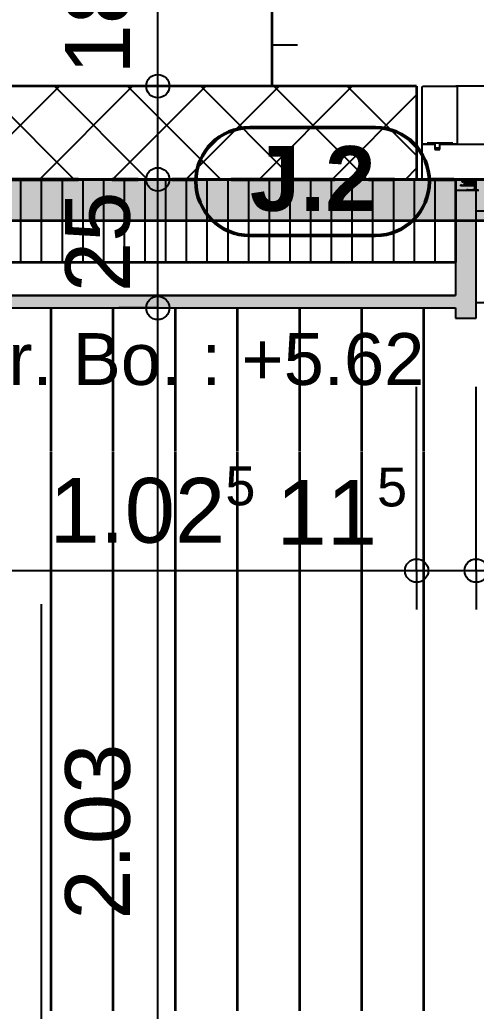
# Model space of a CAD drawing. Header units: centimetres. Extents: x 0.3 to 84.3, y 0.3 to 59.7.
# Drawn here: x 47.877 to 49.64, y 12.904 to 16.73 of the extents above; entities that cross this region are included whole.
import ezdxf

# ---------------------------------------------------------------- set-up
doc = ezdxf.new("R2010")
doc.units = ezdxf.units.CM
for name, pattern in [('AUSGEZOGEN', [0]), ('LINIE_23', [0.79, 0.4, -0.13, 0, -0.13, 0, -0.13]), ('PHANTOM', [63.5, 31.75, -6.35, 6.35, -6.35, 6.35, -6.35]), ('PUNKT', [6.35, 0, -6.35]), ('RAND', [44.45, 12.7, -6.35, 12.7, -6.35, 0, -6.35]), ('VERDECKT', [9.525, 6.35, -3.175])]:
    doc.linetypes.add(name, pattern=pattern)
for name, color, linetype, lineweight in [('Allgemein', 7, 'AUSGEZOGEN', 35), ('Ausbau Raeume', 7, 'AUSGEZOGEN', 35), ('Bauachsen grob', 7, 'RAND', 25), ('Bodenplatte', 7, 'AUSGEZOGEN', 35), ('Daemmung', 7, 'AUSGEZOGEN', 35), ('Decke', 7, 'AUSGEZOGEN', 35), ('Entwaesserungsb._ Retentionb', 251, 'AUSGEZOGEN', 50), ('Fenster', 7, 'AUSGEZOGEN', 35), ('Kueche', 7, 'AUSGEZOGEN', 25), ('Rolladen', 7, 'AUSGEZOGEN', 25), ('Text Koten', 7, 'AUSGEZOGEN', 50), ('Text Werkplan Ausfuehrung', 7, 'AUSGEZOGEN', 50), ('Unterkonstruktion', 7, 'AUSGEZOGEN', 35), ('Vorhangbrett', 7, 'AUSGEZOGEN', 25), ('Wand Beton bewehrt', 7, 'AUSGEZOGEN', 35), ('Werkplan- Ausfuehrungsmasse', 7, 'AUSGEZOGEN', 25)]:
    doc.layers.add(name, color=color, linetype=linetype, lineweight=lineweight)
doc.styles.add('ARIAL', font='ARIAL.TTF')

msp = doc.modelspace()

# ---------------------------------------------------------------- hatches: boundary and pattern name
at = {"layer": 'Allgemein', "linetype": 'AUSGEZOGEN', "lineweight": 25}
msp.add_hatch(color=32, dxfattribs=at).paths.add_polyline_path([(49.64, 15.794), (49.64, 16.0714), (49.56, 16.0714), (49.56, 15.794), (49.56, 15.714), (49.56, 15.666), (49.56, 15.618), (49.56, 15.578), (49.64, 15.578), (49.64, 15.618), (49.64, 15.666), (49.64, 15.714)])
h = msp.add_hatch(color=32, dxfattribs=at)
h.paths.add_polyline_path([(49.56, 15.666), (47.36, 15.666), (47.36, 15.618), (49.56, 15.618)])
h.paths.add_polyline_path([(61.88, 15.666), (61.88, 15.618), (63.168, 15.618), (63.168, 15.666)])
h.paths.add_polyline_path([(55.85, 15.618), (56.92, 15.618), (56.92, 15.666), (55.85, 15.666)])
at = {"layer": 'Bodenplatte', "linetype": 'AUSGEZOGEN', "lineweight": 25, "true_color": 0xe0ffe0}
msp.add_hatch(color=254, dxfattribs=at).paths.add_polyline_path([(31.66, 16.114), (31.66, 15.954), (62.72, 15.954), (62.72, 16.114)])

# ---------------------------------------------------------------- linework, layer by layer
at = {"layer": 'Allgemein', "color": 7, "linetype": 'AUSGEZOGEN', "lineweight": 25}
for p, q in [((49.64, 16.0714), (49.56, 16.0714)), ((49.56, 16.0714), (49.56, 15.794)), ((49.64, 15.794), (49.64, 16.0714)), ((49.56, 15.794), (49.56, 15.714)), ((49.64, 15.714), (49.64, 15.794)), ((49.56, 15.714), (49.56, 15.666)), ((49.64, 15.666), (49.64, 15.714)), ((49.56, 15.666), (47.36, 15.666)), ((49.64, 15.618), (49.64, 15.666)), ((47.36, 15.618), (49.56, 15.618)), ((49.56, 15.618), (49.56, 15.578)), ((49.64, 15.578), (49.64, 15.618)), ((49.56, 15.578), (49.64, 15.578))]:
    msp.add_line(p, q, dxfattribs=at)
at = {"layer": 'Ausbau Raeume', "color": 254, "linetype": 'AUSGEZOGEN', "lineweight": 35}
for p, q in [((47.9982, 15.0646), (47.9982, 15.618)), ((48.2382, 15.0646), (48.2382, 15.618)), ((48.4782, 15.0646), (48.4782, 15.618)), ((48.7182, 15.0646), (48.7182, 15.618)), ((48.9582, 15.0646), (48.9582, 15.618)), ((49.1982, 15.0646), (49.1982, 15.618)), ((49.4382, 15.0646), (49.4382, 15.618)), ((47.9982, 14.3446), (47.9982, 15.0632)), ((48.2382, 14.3446), (48.2382, 15.0632)), ((48.4782, 14.3446), (48.4782, 15.0632)), ((48.7182, 14.3446), (48.7182, 15.0632)), ((48.9582, 14.3446), (48.9582, 15.0632)), ((49.1982, 14.3446), (49.1982, 15.0632)), ((49.4382, 14.3446), (49.4382, 15.0632)), ((47.9982, 13.6246), (47.9982, 14.3432)), ((48.2382, 13.6246), (48.2382, 14.3432)), ((48.4782, 13.6246), (48.4782, 14.3432)), ((48.7182, 13.6246), (48.7182, 14.3432)), ((48.9582, 13.6246), (48.9582, 14.3432)), ((49.1982, 13.6246), (49.1982, 14.3432)), ((49.4382, 13.6246), (49.4382, 14.3432)), ((47.9982, 12.9046), (47.9982, 13.6232)), ((48.2382, 12.9046), (48.2382, 13.6232)), ((48.4782, 12.9046), (48.4782, 13.6232)), ((48.7182, 12.9046), (48.7182, 13.6232)), ((48.9582, 12.9046), (48.9582, 13.6232)), ((49.1982, 12.9046), (49.1982, 13.6232)), ((49.4382, 12.9046), (49.4382, 13.6232))]:
    msp.add_line(p, q, dxfattribs=at)
at = {"layer": 'Bauachsen grob', "color": 32, "linetype": 'LINIE_23', "lineweight": 50, "true_color": 0xc36e14}
msp.add_line((21.964, 16.114), (72.416, 16.114), dxfattribs=at)
at = {"layer": 'Bodenplatte', "color": 92, "linetype": 'VERDECKT', "lineweight": 35, "true_color": 0x00c600}
for p, q in [((62.72, 16.114), (31.66, 16.114)), ((31.66, 15.954), (62.72, 15.954))]:
    msp.add_line(p, q, dxfattribs=at)
at = {"layer": 'Daemmung', "color": 7, "linetype": 'AUSGEZOGEN', "lineweight": 35}
for p, q in [((49.41, 16.114), (46.96, 16.114)), ((49.56, 16.114), (49.41, 16.114)), ((49.56, 16.114), (49.56, 16.0714)), ((49.56, 16.0714), (49.56, 15.794)), ((47.36, 15.794), (49.56, 15.794))]:
    msp.add_line(p, q, dxfattribs=at)
at = {"layer": 'Daemmung', "color": 7, "linetype": 'AUSGEZOGEN', "lineweight": 25}
for p, q in [((47.88, 16.114), (47.88, 15.794)), ((47.96, 16.114), (47.96, 15.794)), ((47.96, 16.114), (47.96, 15.794)), ((48.04, 16.114), (48.04, 15.794)), ((48.12, 16.114), (48.12, 15.794)), ((48.2, 16.114), (48.2, 15.794)), ((48.28, 16.114), (48.28, 15.794)), ((48.28, 16.114), (48.28, 15.794)), ((48.36, 16.114), (48.36, 15.794)), ((48.44, 16.114), (48.44, 15.794)), ((48.52, 16.114), (48.52, 15.794)), ((48.6, 16.114), (48.6, 15.794)), ((48.6, 16.114), (48.6, 15.794)), ((48.68, 16.114), (48.68, 15.794)), ((48.76, 16.114), (48.76, 15.794)), ((48.84, 16.114), (48.84, 15.794)), ((48.92, 16.114), (48.92, 15.794)), ((48.92, 16.114), (48.92, 15.794)), ((49, 16.114), (49, 15.794)), ((49.08, 16.114), (49.08, 15.794)), ((49.16, 16.114), (49.16, 15.794)), ((49.24, 16.114), (49.24, 15.794)), ((49.24, 16.114), (49.24, 15.794)), ((49.32, 16.114), (49.32, 15.794)), ((49.4, 16.114), (49.4, 15.794)), ((49.48, 16.114), (49.48, 15.794)), ((49.56, 16.114), (49.56, 15.794))]:
    msp.add_line(p, q, dxfattribs=at)
at = {"layer": 'Decke', "color": 92, "linetype": 'PHANTOM', "lineweight": 35, "true_color": 0x00c600}
for p, q in [((31.66, 16.114), (62.72, 16.114)), ((63.04, 15.954), (31.34, 15.954))]:
    msp.add_line(p, q, dxfattribs=at)
at = {"layer": 'Entwaesserungsb._ Retentionb', "color": 7, "linetype": 'AUSGEZOGEN', "lineweight": 25}
msp.add_line((47.96, 14.4752), (47.96, 12.2262), dxfattribs=at)
at = {"layer": 'Fenster', "color": 7, "linetype": 'AUSGEZOGEN', "lineweight": 25}
for p, q in [((49.43, 16.47), (49.434, 16.474)), ((49.43, 16.47), (49.43, 16.116)), ((49.434, 16.474), (49.562, 16.474)), ((49.562, 16.474), (49.566, 16.47)), ((52.634, 16.474), (49.562, 16.474)), ((49.566, 16.47), (49.566, 16.252)), ((49.432, 16.25), (49.43, 16.252)), ((49.43, 16.248), (49.432, 16.25)), ((49.4814, 16.25), (49.432, 16.25)), ((49.432, 16.25), (49.479, 16.25)), ((49.479, 16.25), (49.48, 16.249)), ((49.48, 16.249), (49.48, 16.23)), ((49.48, 16.23), (49.5, 16.23)), ((49.4814, 16.236), (49.4814, 16.25)), ((49.4834, 16.234), (49.4814, 16.236)), ((49.4966, 16.234), (49.4834, 16.234)), ((49.4986, 16.236), (49.4966, 16.234)), ((49.564, 16.25), (49.4986, 16.25)), ((49.4986, 16.25), (49.4986, 16.236)), ((49.5, 16.249), (49.501, 16.25)), ((49.5, 16.23), (49.5, 16.249)), ((49.501, 16.25), (49.712, 16.25)), ((49.566, 16.252), (49.564, 16.25)), ((49.432, 16.114), (49.43, 16.116)), ((49.656, 16.114), (49.432, 16.114)), ((49.5956, 16.1136), (49.5976, 16.1136)), ((49.5956, 16.1112), (49.5956, 16.1136)), ((49.5976, 16.1112), (49.5956, 16.1112)), ((49.5956, 16.1086), (49.6001, 16.11)), ((49.5956, 16.1076), (49.5956, 16.1086)), ((49.5956, 16.1086), (49.596, 16.1083)), ((49.5976, 16.114), (49.596, 16.114)), ((49.596, 16.1108), (49.5976, 16.1108)), ((49.6002, 16.1096), (49.596, 16.1083)), ((49.596, 16.1083), (49.596, 16.1076)), ((49.5963, 16.1074), (49.6, 16.1086)), ((49.6001, 16.1082), (49.5964, 16.107)), ((49.5976, 16.114), (49.6066, 16.114)), ((49.5976, 16.1136), (49.5976, 16.114)), ((49.6066, 16.1136), (49.5976, 16.1136)), ((49.5976, 16.1136), (49.5976, 16.1112)), ((49.6026, 16.1112), (49.5976, 16.1112)), ((49.5976, 16.1112), (49.5976, 16.1108)), ((49.6008, 16.1108), (49.5976, 16.1108)), ((49.6001, 16.1082), (49.6, 16.1086)), ((49.6001, 16.11), (49.6003, 16.1101)), ((49.6001, 16.11), (49.6002, 16.1096)), ((49.6003, 16.1097), (49.6002, 16.1096)), ((49.6002, 16.1087), (49.6002, 16.1096)), ((49.6002, 16.1083), (49.6002, 16.1087)), ((49.6002, 16.1087), (49.6002, 16.1087)), ((49.6002, 16.1087), (49.6003, 16.1086)), ((49.6003, 16.1083), (49.6002, 16.1083)), ((49.6003, 16.1086), (49.6004, 16.1085)), ((49.6003, 16.1082), (49.6003, 16.1083)), ((49.6004, 16.1082), (49.6003, 16.1082)), ((49.6004, 16.1085), (49.6005, 16.1084)), ((49.6005, 16.1081), (49.6004, 16.1082)), ((49.6005, 16.1084), (49.6006, 16.1084)), ((49.6005, 16.1084), (49.6005, 16.1083)), ((49.6005, 16.1083), (49.6005, 16.1082)), ((49.6005, 16.1082), (49.6005, 16.1081)), ((49.6005, 16.1081), (49.6006, 16.108)), ((49.6006, 16.1084), (49.6006, 16.1104)), ((49.6006, 16.1104), (49.6011, 16.1104)), ((49.6026, 16.1084), (49.6006, 16.1084)), ((49.6006, 16.108), (49.6007, 16.108)), ((49.6007, 16.108), (49.6008, 16.108)), ((49.6008, 16.1108), (49.6012, 16.1108)), ((49.601, 16.108), (49.6008, 16.108)), ((49.601, 16.108), (49.6026, 16.108)), ((49.6014, 16.1105), (49.6011, 16.1104)), ((49.6012, 16.1108), (49.6017, 16.1109)), ((49.6018, 16.1107), (49.6014, 16.1105)), ((49.6017, 16.1109), (49.6021, 16.1111)), ((49.6022, 16.1109), (49.6018, 16.1107)), ((49.6021, 16.1111), (49.6026, 16.1112)), ((49.6026, 16.1112), (49.6022, 16.1109)), ((49.6026, 16.1112), (49.6026, 16.1084)), ((49.6026, 16.108), (49.6026, 16.1084)), ((49.6026, 16.1084), (49.6066, 16.1084)), ((49.6066, 16.108), (49.6026, 16.108)), ((49.6062, 16.108), (49.6062, 16.1062)), ((49.6066, 16.114), (49.6254, 16.114)), ((49.6066, 16.114), (49.6066, 16.1136)), ((49.6066, 16.1084), (49.6066, 16.1136)), ((49.6069, 16.1136), (49.6066, 16.1136)), ((49.6066, 16.108), (49.6066, 16.1084)), ((49.6069, 16.1084), (49.6066, 16.1084)), ((49.6254, 16.108), (49.6066, 16.108)), ((49.6069, 16.1136), (49.6069, 16.1084)), ((49.6251, 16.1136), (49.6069, 16.1136)), ((49.6069, 16.1084), (49.6251, 16.1084)), ((49.61, 16.0986), (49.61, 16.108)), ((49.6104, 16.108), (49.6104, 16.0986)), ((49.6132, 16.114), (49.6132, 16.097)), ((49.6188, 16.114), (49.6188, 16.097)), ((49.6216, 16.0986), (49.6216, 16.108)), ((49.622, 16.108), (49.622, 16.0986)), ((49.6251, 16.1084), (49.6251, 16.1136)), ((49.6254, 16.1136), (49.6251, 16.1136)), ((49.6254, 16.1084), (49.6251, 16.1084)), ((49.6254, 16.1136), (49.6254, 16.114)), ((49.6254, 16.114), (49.6344, 16.114)), ((49.6254, 16.1136), (49.6254, 16.1084)), ((49.6344, 16.1136), (49.6254, 16.1136)), ((49.6254, 16.108), (49.6254, 16.1084)), ((49.6254, 16.1084), (49.6294, 16.1084)), ((49.6294, 16.108), (49.6254, 16.108)), ((49.6257, 16.108), (49.6257, 16.1062)), ((49.6294, 16.1084), (49.6294, 16.1112)), ((49.6344, 16.1112), (49.6294, 16.1112)), ((49.6298, 16.1109), (49.6294, 16.1112)), ((49.6294, 16.1112), (49.6299, 16.1111)), ((49.6294, 16.108), (49.6294, 16.1084)), ((49.6314, 16.1084), (49.6294, 16.1084)), ((49.6294, 16.108), (49.631, 16.108)), ((49.6302, 16.1107), (49.6298, 16.1109)), ((49.6299, 16.1111), (49.6303, 16.1109)), ((49.6306, 16.1105), (49.6302, 16.1107)), ((49.6303, 16.1109), (49.6308, 16.1108)), ((49.6309, 16.1104), (49.6306, 16.1105)), ((49.6308, 16.1108), (49.6312, 16.1108)), ((49.6309, 16.1104), (49.6314, 16.1104)), ((49.6312, 16.108), (49.631, 16.108)), ((49.6344, 16.1108), (49.6312, 16.1108)), ((49.6312, 16.108), (49.6312, 16.108)), ((49.6312, 16.108), (49.6314, 16.108)), ((49.6314, 16.1104), (49.6314, 16.1084)), ((49.6314, 16.1084), (49.6315, 16.1084)), ((49.6314, 16.108), (49.6315, 16.1081)), ((49.6315, 16.1084), (49.6315, 16.1085)), ((49.6315, 16.1085), (49.6316, 16.1085)), ((49.6315, 16.1083), (49.6315, 16.1084)), ((49.6315, 16.1082), (49.6315, 16.1083)), ((49.6316, 16.1082), (49.6315, 16.1082)), ((49.6315, 16.1082), (49.6315, 16.1081)), ((49.6315, 16.1081), (49.6315, 16.1082)), ((49.6315, 16.1081), (49.6315, 16.1081)), ((49.6316, 16.1085), (49.6317, 16.1086)), ((49.6317, 16.1083), (49.6316, 16.1082)), ((49.6316, 16.1082), (49.6316, 16.1082)), ((49.6317, 16.1101), (49.6319, 16.11)), ((49.6318, 16.1096), (49.6317, 16.1097)), ((49.6317, 16.1086), (49.6317, 16.1087)), ((49.6317, 16.1087), (49.6318, 16.1087)), ((49.6318, 16.1083), (49.6317, 16.1083)), ((49.6319, 16.11), (49.6318, 16.1096)), ((49.6318, 16.1096), (49.6318, 16.1087)), ((49.636, 16.1083), (49.6318, 16.1096)), ((49.6318, 16.1087), (49.6318, 16.1083)), ((49.6319, 16.11), (49.6364, 16.1086)), ((49.632, 16.1086), (49.6319, 16.1082)), ((49.6356, 16.107), (49.6319, 16.1082)), ((49.632, 16.1086), (49.6357, 16.1074)), ((49.636, 16.114), (49.6344, 16.114)), ((49.6344, 16.1136), (49.6344, 16.114)), ((49.6344, 16.1112), (49.6344, 16.1136)), ((49.6344, 16.1136), (49.6364, 16.1136)), ((49.6344, 16.1112), (49.6344, 16.1108)), ((49.6364, 16.1112), (49.6344, 16.1112)), ((49.6344, 16.1108), (49.636, 16.1108)), ((49.6364, 16.1086), (49.636, 16.1083)), ((49.636, 16.1076), (49.636, 16.1083)), ((49.6364, 16.1136), (49.6364, 16.1112)), ((49.6364, 16.1086), (49.6364, 16.1076)), ((49.58, 16.0902), (49.58, 16.0913)), ((49.6344, 16.0898), (49.5804, 16.0898)), ((49.581, 16.093), (49.5818, 16.0934)), ((49.5824, 16.0931), (49.5824, 16.0926)), ((49.5828, 16.0922), (49.5948, 16.0922)), ((49.5852, 16.1059), (49.5852, 16.107)), ((49.5856, 16.1074), (49.6034, 16.1074)), ((49.587, 16.1038), (49.5862, 16.1042)), ((49.5876, 16.1046), (49.5876, 16.1041)), ((49.5948, 16.105), (49.588, 16.105)), ((49.5952, 16.0926), (49.5952, 16.1046)), ((49.5956, 16.1076), (49.596, 16.1076)), ((49.5964, 16.107), (49.5963, 16.1074)), ((49.5984, 16.1038), (49.5984, 16.0942)), ((49.6038, 16.1042), (49.5988, 16.1042)), ((49.5988, 16.0938), (49.6026, 16.0938)), ((49.6026, 16.1036), (49.6027, 16.1038)), ((49.6026, 16.1036), (49.603, 16.1034)), ((49.6026, 16.1036), (49.603, 16.1034)), ((49.6031, 16.1037), (49.6027, 16.1038)), ((49.6027, 16.1015), (49.6031, 16.1017)), ((49.6028, 16.1014), (49.6031, 16.1017)), ((49.6046, 16.0986), (49.6028, 16.1014)), ((49.6031, 16.1037), (49.603, 16.1034)), ((49.6031, 16.1041), (49.6056, 16.1041)), ((49.6031, 16.1041), (49.6031, 16.1037)), ((49.6056, 16.1037), (49.6031, 16.1037)), ((49.6031, 16.1017), (49.6049, 16.0988)), ((49.604, 16.0718), (49.604, 16.0729)), ((49.6047, 16.1049), (49.6041, 16.1043)), ((49.6496, 16.0714), (49.6044, 16.0714)), ((49.6046, 16.0986), (49.6049, 16.0988)), ((49.6046, 16.0928), (49.6273, 16.0928)), ((49.6047, 16.0985), (49.605, 16.0987)), ((49.605, 16.1058), (49.605, 16.1056)), ((49.605, 16.0746), (49.6058, 16.075)), ((49.6056, 16.1041), (49.6056, 16.1037)), ((49.6057, 16.0968), (49.606, 16.097)), ((49.61, 16.1062), (49.6062, 16.1062)), ((49.6062, 16.1062), (49.6062, 16.1062)), ((49.6062, 16.1062), (49.6062, 16.1061)), ((49.6062, 16.1061), (49.61, 16.1061)), ((49.6062, 16.1061), (49.6062, 16.106)), ((49.6062, 16.1061), (49.6062, 16.1061)), ((49.6074, 16.1056), (49.6062, 16.106)), ((49.6064, 16.0747), (49.6064, 16.0742)), ((49.6068, 16.0738), (49.627, 16.0738)), ((49.6075, 16.1025), (49.6071, 16.1024)), ((49.608, 16.0984), (49.6071, 16.1024)), ((49.61, 16.1056), (49.6074, 16.1056)), ((49.6075, 16.1056), (49.61, 16.1056)), ((49.6075, 16.1025), (49.6084, 16.0984)), ((49.6084, 16.0984), (49.608, 16.0984)), ((49.6089, 16.0939), (49.609, 16.0943)), ((49.6095, 16.0938), (49.6095, 16.0942)), ((49.6095, 16.0942), (49.6225, 16.0942)), ((49.6225, 16.0938), (49.6095, 16.0938)), ((49.6102, 16.0944), (49.6096, 16.0938)), ((49.61, 16.0986), (49.6104, 16.0986)), ((49.6218, 16.0966), (49.6102, 16.0966)), ((49.6102, 16.0966), (49.6102, 16.0944)), ((49.6102, 16.0944), (49.6218, 16.0944)), ((49.6106, 16.097), (49.6214, 16.097)), ((49.622, 16.0986), (49.6216, 16.0986)), ((49.6218, 16.0966), (49.6218, 16.0944)), ((49.6218, 16.0944), (49.6224, 16.0938)), ((49.6257, 16.1062), (49.622, 16.1062)), ((49.622, 16.1061), (49.6257, 16.1061)), ((49.622, 16.1056), (49.6245, 16.1056)), ((49.6246, 16.1056), (49.622, 16.1056)), ((49.6225, 16.0938), (49.6225, 16.0942)), ((49.6231, 16.0939), (49.623, 16.0943)), ((49.6236, 16.0984), (49.6245, 16.1025)), ((49.6236, 16.0984), (49.624, 16.0984)), ((49.6249, 16.1024), (49.624, 16.0984)), ((49.6245, 16.1025), (49.6249, 16.1024)), ((49.6246, 16.1056), (49.6257, 16.106)), ((49.6257, 16.1061), (49.6257, 16.1062)), ((49.6257, 16.1062), (49.6257, 16.1062)), ((49.6257, 16.106), (49.6257, 16.1061)), ((49.6257, 16.1061), (49.6257, 16.1061)), ((49.6263, 16.0968), (49.626, 16.097)), ((49.6264, 16.1041), (49.6289, 16.1041)), ((49.6264, 16.1041), (49.6264, 16.1037)), ((49.6289, 16.1037), (49.6264, 16.1037)), ((49.627, 16.1056), (49.627, 16.1058)), ((49.6273, 16.0985), (49.627, 16.0987)), ((49.6271, 16.0988), (49.6289, 16.1017)), ((49.6274, 16.0986), (49.6271, 16.0988)), ((49.6279, 16.1043), (49.6273, 16.1049)), ((49.6292, 16.1014), (49.6274, 16.0986)), ((49.6344, 16.1042), (49.6282, 16.1042)), ((49.6286, 16.1074), (49.6386, 16.1074)), ((49.6288, 16.075), (49.6344, 16.075)), ((49.6289, 16.1037), (49.6289, 16.1041)), ((49.6293, 16.1038), (49.6289, 16.1037)), ((49.629, 16.1034), (49.6289, 16.1037)), ((49.6292, 16.1014), (49.6289, 16.1017)), ((49.6292, 16.1015), (49.6289, 16.1017)), ((49.6294, 16.1036), (49.629, 16.1034)), ((49.6294, 16.1036), (49.629, 16.1034)), ((49.6293, 16.1038), (49.6294, 16.1036)), ((49.6294, 16.0938), (49.6344, 16.0938)), ((49.6348, 16.0942), (49.6348, 16.1038)), ((49.6348, 16.0754), (49.6348, 16.0894)), ((49.6356, 16.107), (49.6357, 16.1074)), ((49.6364, 16.1076), (49.636, 16.1076)), ((49.639, 16.107), (49.639, 16.0742)), ((49.6394, 16.0738), (49.6472, 16.0738)), ((55.77, 15.9914), (49.64, 15.9914))]:
    msp.add_line(p, q, dxfattribs=at)
for centre, radius, start, end in [((49.596, 16.1136), 0.0004, 89.9999, 179.9999), ((49.596, 16.1112), 0.0004, 179.9999, 269.9999), ((49.6002, 16.1079), 0.0008, 91.8718, 108.015), ((49.6002, 16.1079), 0.0004, 91.8718, 108.015), ((49.6002, 16.1104), 0.0004, 359.9999, 89.9999), ((49.6002, 16.1105), 0.0004, 288.015, 353.5018), ((49.601, 16.1084), 0.0004, 179.9999, 269.9999), ((49.631, 16.1084), 0.0004, 269.9999, 359.9999), ((49.6318, 16.1104), 0.0004, 89.9999, 179.9999), ((49.6318, 16.1105), 0.0004, 186.498, 251.9848), ((49.6318, 16.1079), 0.0008, 71.9848, 88.128), ((49.6318, 16.1079), 0.0004, 71.9848, 88.128), ((49.636, 16.1136), 0.0004, 359.9999, 89.9999), ((49.636, 16.1112), 0.0004, 269.9999, 359.9999), ((49.582, 16.0913), 0.002, 119.9999, 179.9999), ((49.5804, 16.0902), 0.0004, 179.9999, 269.9999), ((49.582, 16.0931), 0.0004, 359.9999, 119.9999), ((49.5828, 16.0926), 0.0004, 179.9999, 269.9999), ((49.5856, 16.107), 0.0004, 89.9999, 179.9999), ((49.5872, 16.1059), 0.002, 179.9999, 239.9999), ((49.5872, 16.1041), 0.0004, 239.9999, 359.9999), ((49.588, 16.1046), 0.0004, 89.9999, 179.9999), ((49.5948, 16.1046), 0.0004, 359.9999, 89.9999), ((49.5948, 16.0926), 0.0004, 269.9999, 359.9999), ((49.5962, 16.1076), 0.0006, 179.9999, 288.015), ((49.5962, 16.1076), 0.0002, 179.9999, 288.015), ((49.5988, 16.1038), 0.0004, 89.9999, 179.9999), ((49.5988, 16.0942), 0.0004, 179.9999, 269.9999), ((49.6048, 16.1027), 0.0024, 159.281, 209.3685), ((49.6007, 16.1043), 0.002, 339.281, 339.5974), ((49.6026, 16.0922), 0.0016, 37.9798, 89.9999), ((49.6031, 16.1037), 0.0004, 89.9999, 159.5974), ((49.6045, 16.1025), 0.002, 209.3685, 212.4999), ((49.6048, 16.1027), 0.002, 159.281, 209.3685), ((49.6007, 16.1043), 0.0024, 339.281, 339.5974), ((49.6045, 16.1025), 0.0016, 209.3685, 212.4999), ((49.6034, 16.1058), 0.0016, 359.9999, 89.9999), ((49.6038, 16.1046), 0.0004, 269.9999, 314.9999), ((49.6046, 16.0938), 0.001, 217.9798, 269.9999), ((49.606, 16.0729), 0.002, 119.9999, 179.9999), ((49.6044, 16.0718), 0.0004, 179.9999, 269.9999), ((49.6063, 16.0997), 0.002, 212.4999, 217.1592), ((49.604, 16.1056), 0.001, 314.9999, 359.9999), ((49.598, 16.0934), 0.0084, 24.0501, 37.1592), ((49.6063, 16.0997), 0.0016, 212.4999, 217.1592), ((49.598, 16.0934), 0.0088, 24.0501, 37.1592), ((49.6056, 16.1021), 0.002, 11.4999, 89.9999), ((49.6056, 16.1021), 0.0016, 11.4999, 89.9999), ((49.6106, 16.099), 0.0054, 204.0501, 251.485), ((49.606, 16.0747), 0.0004, 359.9999, 119.9999), ((49.6106, 16.099), 0.005, 204.0501, 251.485), ((49.6068, 16.0742), 0.0004, 179.9999, 269.9999), ((49.6075, 16.1058), 0.0002, 249.9999, 269.9999), ((49.6092, 16.0986), 0.00123, 191.4999, 359.9999), ((49.6092, 16.0986), 0.00083, 191.4999, 359.9999), ((49.6095, 16.0958), 0.002, 251.485, 269.9999), ((49.6095, 16.0958), 0.0016, 251.485, 269.9999), ((49.6106, 16.0966), 0.0004, 89.9999, 179.9999), ((49.6214, 16.0966), 0.0004, 359.9999, 89.9999), ((49.6228, 16.0986), 0.00123, 179.9999, 348.4999), ((49.6228, 16.0986), 0.000831, 179.9999, 348.4999), ((49.6225, 16.0958), 0.0016, 269.9999, 288.5158), ((49.6225, 16.0958), 0.002, 269.9999, 288.5158), ((49.6214, 16.099), 0.005, 288.5158, 335.9497), ((49.6214, 16.099), 0.0054, 288.5158, 335.9497), ((49.6245, 16.1058), 0.0002, 269.9999, 289.9999), ((49.6264, 16.1021), 0.002, 89.9999, 168.4999), ((49.6264, 16.1021), 0.0016, 89.9999, 168.4999), ((49.634, 16.0934), 0.0088, 142.8052, 155.9497), ((49.634, 16.0934), 0.0084, 142.8052, 155.9497), ((49.6286, 16.1058), 0.0016, 89.9999, 179.9999), ((49.628, 16.1056), 0.001, 179.9999, 224.9999), ((49.6257, 16.0997), 0.0016, 322.8052, 327.4999), ((49.627, 16.0742), 0.0004, 269.9999, 336.4217), ((49.6257, 16.0997), 0.002, 322.8052, 327.4999), ((49.6273, 16.0938), 0.001, 269.9999, 322.02), ((49.6288, 16.0734), 0.0016, 89.9999, 156.4217), ((49.6282, 16.1046), 0.0004, 224.9999, 269.9999), ((49.6294, 16.0922), 0.0016, 89.9999, 142.02), ((49.6289, 16.1037), 0.0004, 20.4108, 89.9999), ((49.6272, 16.1027), 0.002, 328.7643, 20.721), ((49.6275, 16.1025), 0.0016, 327.4999, 328.7643), ((49.6313, 16.1043), 0.0024, 200.4108, 200.721), ((49.6272, 16.1027), 0.0024, 328.7643, 20.721), ((49.6275, 16.1025), 0.002, 327.4999, 328.7643), ((49.6313, 16.1043), 0.002, 200.4108, 200.721), ((49.6344, 16.1038), 0.0004, 359.9999, 89.9999), ((49.6344, 16.0942), 0.0004, 269.9999, 359.9999), ((49.6344, 16.0894), 0.0004, 359.9999, 89.9999), ((49.6344, 16.0754), 0.0004, 269.9999, 359.9999), ((49.6358, 16.1076), 0.0006, 251.9848, 359.9999), ((49.6358, 16.1076), 0.0002, 251.9848, 359.9999), ((49.6386, 16.107), 0.0004, 359.9999, 89.9999), ((49.6394, 16.0742), 0.0004, 179.9999, 269.9999)]:
    msp.add_arc(centre, radius, start, end, dxfattribs=at)
for centre, major_axis, ratio, start_param, end_param in [((49.6002, 16.1105), (0, -0.0008), 0.5, 4.787908, 5.968762), ((49.6004, 16.1097), (-0.000124, 0.00038), 0.295461, 4.808182, 6.283185), ((49.6008, 16.1104), (0, 0.0004), 0.745356, 0, 1.570796), ((49.6066, 16.1136), (0, 0.0004), 0.906094, 6.283185, 7.853982), ((49.6066, 16.1084), (0, -0.0004), 0.906094, 4.712389, 6.283185), ((49.6254, 16.1136), (0, 0.0004), 0.906094, 4.712389, 6.283185), ((49.6254, 16.1084), (0, -0.0004), 0.906094, 0, 1.570796), ((49.6312, 16.1104), (0, 0.0004), 0.745356, 4.712389, 6.283185), ((49.6315, 16.1097), (0.000124, 0.00038), 0.295461, 0, 1.475003), ((49.6318, 16.1105), (0, -0.0008), 0.5, 0.314423, 1.495278)]:
    msp.add_ellipse(centre, major_axis=major_axis, ratio=ratio, start_param=start_param, end_param=end_param, dxfattribs=at)
at = {"layer": 'Kueche', "color": 7, "linetype": 'AUSGEZOGEN', "lineweight": 35}
msp.add_line((48.85, 24.214), (48.85, 16.474), dxfattribs=at)
at = {"layer": 'Rolladen', "color": 7, "linetype": 'PHANTOM', "lineweight": 25}
msp.add_line((55.77, 15.638), (49.64, 15.638), dxfattribs=at)
at = {"layer": 'Text Werkplan Ausfuehrung', "color": 92, "linetype": 'AUSGEZOGEN', "lineweight": 50, "true_color": 0x00b300}
for p, q in [((49.251, 16.314), (48.7655, 16.314)), ((49.251, 15.8973), (48.7655, 15.8973))]:
    msp.add_line(p, q, dxfattribs=at)
for centre, start, end in [((48.7655, 16.1057), 90, 270), ((49.251, 16.1057), 270, 90)]:
    msp.add_arc(centre, 0.2083, start, end, dxfattribs=at)
at = {"layer": 'Unterkonstruktion', "color": 7, "linetype": 'AUSGEZOGEN', "lineweight": 25}
for p, q in [((49.56, 15.794), (47.36, 15.794)), ((49.56, 15.794), (49.56, 15.714)), ((49.56, 15.714), (49.56, 15.666)), ((47.36, 15.666), (49.56, 15.666))]:
    msp.add_line(p, q, dxfattribs=at)
at = {"layer": 'Vorhangbrett', "color": 191, "linetype": 'PUNKT', "lineweight": 25, "true_color": 0xbe96ea}
msp.add_line((48.85, 16.634), (62.37, 16.634), dxfattribs=at)
at = {"layer": 'Wand Beton bewehrt', "color": 7, "linetype": 'AUSGEZOGEN', "lineweight": 35}
for p, q in [((49.41, 16.474), (47.61, 16.474)), ((49.41, 16.474), (49.41, 16.254)), ((49.41, 16.254), (49.41, 16.114)), ((46.96, 16.114), (49.41, 16.114))]:
    msp.add_line(p, q, dxfattribs=at)
at = {"layer": 'Wand Beton bewehrt', "color": 7, "linetype": 'AUSGEZOGEN', "lineweight": 25}
for p, q in [((47.6698, 16.114), (48.0298, 16.474)), ((48.0876, 16.114), (47.7276, 16.474)), ((47.9527, 16.114), (48.3127, 16.474)), ((48.3704, 16.114), (48.0104, 16.474)), ((48.2355, 16.114), (48.5955, 16.474)), ((48.6532, 16.114), (48.2932, 16.474)), ((48.5184, 16.114), (48.8784, 16.474)), ((48.9361, 16.114), (48.5761, 16.474)), ((48.8012, 16.114), (49.1612, 16.474)), ((49.2189, 16.114), (48.8589, 16.474)), ((49.41, 16.2058), (49.1418, 16.474)), ((49.0841, 16.114), (49.41, 16.4399)), ((49.3669, 16.114), (49.41, 16.1571))]:
    msp.add_line(p, q, dxfattribs=at)
at = {"layer": 'Wand Beton bewehrt', "color": 180, "linetype": 'PUNKT', "lineweight": 25}
for p, q in [((56, 16.254), (49.41, 16.254)), ((49.41, 16.254), (49.41, 16.114)), ((49.41, 16.114), (49.56, 16.114)), ((49.56, 16.114), (49.64, 16.114)), ((49.64, 16.114), (55.77, 16.114))]:
    msp.add_line(p, q, dxfattribs=at)
at = {"layer": 'Werkplan- Ausfuehrungsmasse', "color": 7, "linetype": 'AUSGEZOGEN', "lineweight": 25}
for p, q in [((48.41, 16.474), (48.41, 24.214)), ((48.41, 16.474), (48.26, 16.474)), ((48.41, 16.474), (48.56, 16.474)), ((48.41, 16.474), (48.41, 16.474)), ((48.41, 16.114), (48.41, 16.474)), ((48.41, 16.114), (48.26, 16.114)), ((48.41, 16.114), (48.56, 16.114)), ((48.41, 16.114), (48.41, 16.114)), ((48.41, 15.618), (48.41, 16.114)), ((48.41, 15.618), (48.26, 15.618)), ((48.41, 15.618), (48.56, 15.618)), ((48.41, 15.618), (48.41, 15.618)), ((48.41, 11.56), (48.41, 15.618)), ((49.41, 14.604), (49.41, 14.754)), ((49.64, 14.604), (49.64, 14.754)), ((47.36, 14.604), (49.41, 14.604)), ((49.41, 14.604), (49.41, 14.454)), ((49.41, 14.604), (49.64, 14.604)), ((49.64, 14.604), (49.64, 14.454)), ((49.64, 14.604), (55.77, 14.604))]:
    msp.add_line(p, q, dxfattribs=at)
for points in [[(49.41, 14.604), (49.41, 14.6665), (49.41, 14.6665), (49.41, 14.6665), (49.41, 14.6665), (49.41, 14.6665), (49.41, 14.6665), (49.41, 14.6665), (49.41, 14.6665), (49.41, 14.6665), (49.41, 14.6665), (49.41, 14.6665), (49.41, 14.6665), (49.41, 14.6665), (49.41, 14.6665), (49.41, 14.6779), (49.41, 14.6779), (49.41, 14.6795), (49.41, 14.6795), (49.41, 15.314)], [(49.64, 14.604), (49.64, 14.6665), (49.64, 14.6665), (49.64, 14.6665), (49.64, 14.6665), (49.64, 14.6665), (49.64, 14.6665), (49.64, 14.6665), (49.64, 14.6665), (49.64, 14.6665), (49.64, 14.6665), (49.64, 14.6665), (49.64, 14.6665), (49.64, 14.6665), (49.64, 14.6665), (49.64, 14.6781), (49.64, 14.6781), (49.64, 14.6796), (49.64, 14.6796), (49.64, 15.314)]]:
    msp.add_lwpolyline(points, dxfattribs=at)
for centre in [(48.41, 16.474), (48.41, 16.114), (48.41, 15.618), (49.41, 14.604), (49.64, 14.604)]:
    msp.add_circle(centre, 0.045, dxfattribs=at)

# ---------------------------------------------------------------- texts
at = {"layer": 'Text Koten', "color": 7, "linetype": 'AUSGEZOGEN', "lineweight": 35, "insert": (47.46, 15.318), "char_height": 0.2, "width": 0.1, "attachment_point": 7, "style": 'ARIAL'}
msp.add_mtext('ok\\~r.\\~Bo.\\~:\\~+5.62', dxfattribs=at)
at = {"layer": 'Text Werkplan Ausfuehrung', "color": 92, "linetype": 'AUSGEZOGEN', "lineweight": 50, "true_color": 0x00b300, "insert": (48.7655, 15.989), "char_height": 0.25, "width": 0.125, "attachment_point": 7, "style": 'ARIAL'}
msp.add_mtext('\\fArial|i0|b1|c0|p0;J.2', dxfattribs=at)
at = {"layer": 'Werkplan- Ausfuehrungsmasse', "color": 7, "linetype": 'AUSGEZOGEN', "lineweight": 50, "char_height": 0.25, "width": 0.125, "attachment_point": 7, "rotation": 90, "style": 'ARIAL'}
for s, insert in [('18', (48.3057, 16.519)), ('25', (48.3057, 15.6788)), ('2.03', (48.3056, 13.2571))]:
    msp.add_mtext(s, dxfattribs=dict(at, insert=insert))
at = {"layer": 'Werkplan- Ausfuehrungsmasse', "color": 7, "linetype": 'AUSGEZOGEN', "lineweight": 50, "attachment_point": 7, "style": 'ARIAL'}
for s, insert, char_height, width in [('5', (48.6708, 14.8541), 0.15, 0.075), ('5', (49.2568, 14.8498), 0.15, 0.075), ('1.02', (47.9911, 14.7083), 0.25, 0.125), ('11', (48.8684, 14.704), 0.25, 0.125)]:
    msp.add_mtext(s, dxfattribs=dict(at, insert=insert, char_height=char_height, width=width))

doc.saveas('drawing.dxf')
